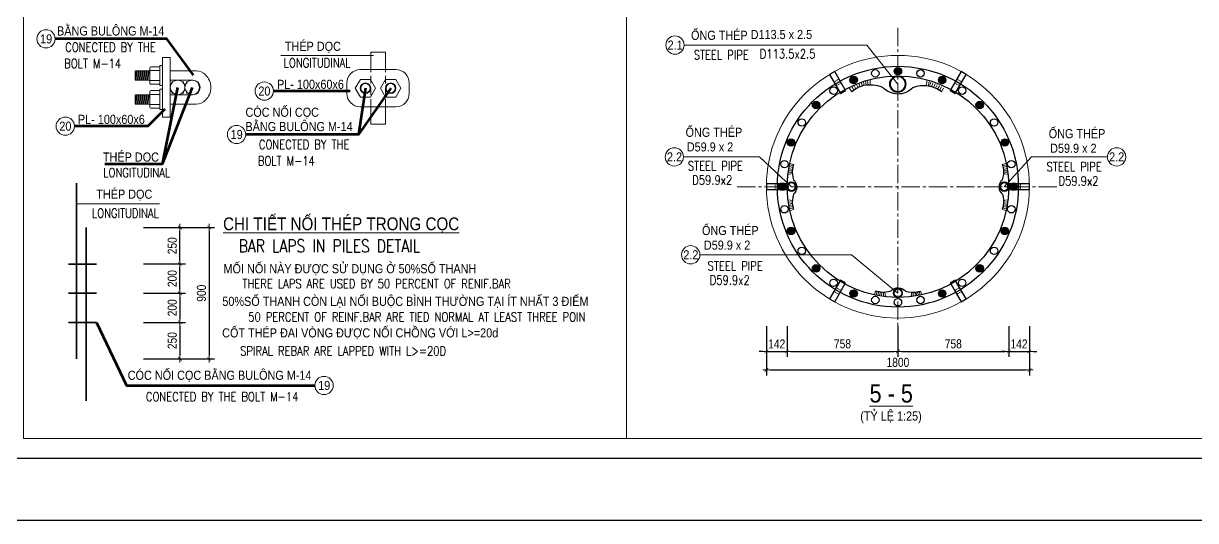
# Model space of a CAD drawing. Header units: millimetres. Extents: x -2123450 to -961021, y -260876 to 649159.
# Drawn here: x -1499524 to -1451394, y 428539 to 448977 of the extents above; entities that cross this region are included whole.
import ezdxf
from ezdxf.enums import TextEntityAlignment as Align

# ---------------------------------------------------------------- set-up
doc = ezdxf.new("R2010")
doc.units = ezdxf.units.MM
doc.header["$LTSCALE"] = 1000
doc.header["$MEASUREMENT"] = 0
doc.header["$PDMODE"] = 66
for name, pattern in [('CENTER2', [1.125, 0.75, -0.125, 0.125, -0.125]), ('HIDDEN', [0.375, 0.25, -0.125]), ('HIDDEN2', [4.7625, 3.175, -1.5875])]:
    doc.linetypes.add(name, pattern=pattern)
doc.layers.get('0').update_dxf_attribs({"linetype": 'CONTINUOUS'})
doc.layers.get('DEFPOINTS').update_dxf_attribs({"linetype": 'CONTINUOUS'})
for name, color, linetype in [('03BORER', 3, 'CONTINUOUS'), ('05STEEL', 4, 'CONTINUOUS'), ('TEXT', 7, 'CONTINUOUS')]:
    doc.layers.add(name, color=color, linetype=linetype)
for name, color, linetype, lineweight in [('NDC_S_AXIS', 5, 'CENTER2', 15), ('NDC_S_CONTINUOUS', 3, 'CONTINUOUS', 20), ('NDC_S_DIM', 1, 'CONTINUOUS', 9), ('NDC_S_FOUNDATION NAME', 7, 'CONTINUOUS', 20), ('NDC_S_HATCH MATERIAL', 8, 'CONTINUOUS', 13), ('NDC_S_HIDDEN', 9, 'HIDDEN2', 20), ('NDC_S_LEADER', 1, 'CONTINUOUS', 9), ('NDC_S_REBAR', 4, 'CONTINUOUS', 35), ('NDC_S_REBAR NO.', 7, 'CONTINUOUS', 20), ('NDC_S_REBAR NO. BOX', 1, 'CONTINUOUS', 9), ('NDC_S_REBAR SECTION', 6, 'CONTINUOUS', 25), ('NDC_S_STIRRUP', 2, 'CONTINUOUS', 25), ('NDC_S_VN TITLE', 6, 'CONTINUOUS', 9)]:
    doc.layers.add(name, color=color, linetype=linetype, lineweight=lineweight)
doc.styles.add('NDC_ARIAL', font='arial.ttf', dxfattribs={"width": 0.8})
doc.styles.get("Standard").update_dxf_attribs({"font": 'romans.shx', "bigfont": 'vns.shx'})
doc.dimstyles.new('NDC_1-150(25)', dxfattribs={"dimscale": 150, "dimtxt": 2.5, "dimasz": 1, "dimexe": 1.5, "dimexo": 0, "dimgap": 0.8, "dimtad": 1, "dimdec": 0, "dimlfac": 0.166667, "dimdsep": 46, "dimtxsty": 'NDC_ARIAL', "dimblk": 'DIMMARK', "dimcen": 49999.938995, "dimdle": 1.5, "dimclrd": 1, "dimclre": 1, "dimclrt": 3, "dimadec": 0, "dimazin": 0, "dimtfac": 1, "dimtdec": 0, "dimtix": 1, "dimtmove": 2, "dimatfit": 3, "dimfxl": 1, "dimarcsym": 0})

# ---------------------------------------------------------------- blocks, each defined once
blk = doc.blocks.new('*U156')
at = {"layer": 'NDC_S_CONTINUOUS'}
blk.add_circle((0, 0), 5400, dxfattribs=at)
at = {"layer": 'NDC_S_STIRRUP'}
blk.add_circle((0, 0), 4950, dxfattribs=at)
blk.add_circle((0, 0), 4950, dxfattribs=at)
blk = doc.blocks.new('DIMMARK')
at = {"layer": 'NDC_S_DIM', "color": 1}
blk.add_line((-1.5, 0), (1, 0), dxfattribs=at)
at = {"layer": 'NDC_S_DIM', "color": 2, "const_width": 0.15}
blk.add_lwpolyline([(-0.5, -0.5), (0.5, 0.5)], dxfattribs=at)
blk = doc.blocks.new('*D1708')
at = {"layer": 'DEFPOINTS', "color": 0, "transparency": 16777216}
for p in [(-1469017, 436534), (-1468167, 436534), (-1468167, 435492)]:
    blk.add_point(p, dxfattribs=at)
at = {"layer": 'NDC_S_DIM', "color": 1, "lineweight": -2, "transparency": 16777216}
for p, q in [((-1469017, 436534), (-1469017, 435267)), ((-1468167, 436534), (-1468167, 435267)), ((-1469167, 435492), (-1469317, 435492)), ((-1469017, 435492), (-1468167, 435492)), ((-1468017, 435492), (-1467867, 435492))]:
    blk.add_line(p, q, dxfattribs=at)
at = {"layer": 'NDC_S_DIM', "color": 1, "lineweight": -2, "transparency": 16777216, "xscale": 150, "yscale": 150, "zscale": 150}
blk.add_blockref('DIMMARK', (-1469017, 435492), dxfattribs=at)
at = {"layer": 'NDC_S_DIM', "color": 1, "lineweight": -2, "transparency": 16777216, "xscale": 150, "yscale": 150, "zscale": 150, "rotation": 180}
blk.add_blockref('DIMMARK', (-1468167, 435492), dxfattribs=at)
at = {"layer": 'NDC_S_DIM', "color": 3, "transparency": 16777216, "insert": (-1468592, 435801), "char_height": 375, "attachment_point": 5, "style": 'NDC_ARIAL'}
blk.add_mtext('142', dxfattribs=at)
blk = doc.blocks.new('*D1709')
at = {"layer": 'DEFPOINTS', "color": 0, "transparency": 16777216}
for p in [(-1468167, 436534), (-1463617, 436534), (-1463617, 435492)]:
    blk.add_point(p, dxfattribs=at)
at = {"layer": 'NDC_S_DIM', "color": 1, "lineweight": -2, "transparency": 16777216}
for p, q in [((-1468167, 436534), (-1468167, 435267)), ((-1463617, 436534), (-1463617, 435267)), ((-1468017, 435492), (-1463767, 435492))]:
    blk.add_line(p, q, dxfattribs=at)
at = {"layer": 'NDC_S_DIM', "color": 1, "lineweight": -2, "transparency": 16777216, "xscale": 150, "yscale": 150, "zscale": 150, "rotation": 180}
blk.add_blockref('DIMMARK', (-1468167, 435492), dxfattribs=at)
at = {"layer": 'NDC_S_DIM', "color": 1, "lineweight": -2, "transparency": 16777216, "xscale": 150, "yscale": 150, "zscale": 150}
blk.add_blockref('DIMMARK', (-1463617, 435492), dxfattribs=at)
at = {"layer": 'NDC_S_DIM', "color": 3, "transparency": 16777216, "insert": (-1465892, 435804), "char_height": 375, "attachment_point": 5, "style": 'NDC_ARIAL'}
blk.add_mtext('758', dxfattribs=at)
blk = doc.blocks.new('*D1710')
at = {"layer": 'DEFPOINTS', "color": 0, "transparency": 16777216}
for p in [(-1463617, 436534), (-1459067, 436534), (-1459067, 435492)]:
    blk.add_point(p, dxfattribs=at)
at = {"layer": 'NDC_S_DIM', "color": 1, "lineweight": -2, "transparency": 16777216}
for p, q in [((-1463617, 436534), (-1463617, 435267)), ((-1459067, 436534), (-1459067, 435267)), ((-1463467, 435492), (-1459217, 435492))]:
    blk.add_line(p, q, dxfattribs=at)
at = {"layer": 'NDC_S_DIM', "color": 1, "lineweight": -2, "transparency": 16777216, "xscale": 150, "yscale": 150, "zscale": 150, "rotation": 180}
blk.add_blockref('DIMMARK', (-1463617, 435492), dxfattribs=at)
at = {"layer": 'NDC_S_DIM', "color": 1, "lineweight": -2, "transparency": 16777216, "xscale": 150, "yscale": 150, "zscale": 150}
blk.add_blockref('DIMMARK', (-1459067, 435492), dxfattribs=at)
at = {"layer": 'NDC_S_DIM', "color": 3, "transparency": 16777216, "insert": (-1461342, 435804), "char_height": 375, "attachment_point": 5, "style": 'NDC_ARIAL'}
blk.add_mtext('758', dxfattribs=at)
blk = doc.blocks.new('*D1711')
at = {"layer": 'DEFPOINTS', "color": 0, "transparency": 16777216}
for p in [(-1459067, 436534), (-1458217, 436534), (-1458217, 435492)]:
    blk.add_point(p, dxfattribs=at)
at = {"layer": 'NDC_S_DIM', "color": 1, "lineweight": -2, "transparency": 16777216}
for p, q in [((-1459067, 436534), (-1459067, 435267)), ((-1458217, 436534), (-1458217, 435267)), ((-1459217, 435492), (-1459367, 435492)), ((-1459067, 435492), (-1458217, 435492)), ((-1458067, 435492), (-1457917, 435492))]:
    blk.add_line(p, q, dxfattribs=at)
at = {"layer": 'NDC_S_DIM', "color": 1, "lineweight": -2, "transparency": 16777216, "xscale": 150, "yscale": 150, "zscale": 150}
blk.add_blockref('DIMMARK', (-1459067, 435492), dxfattribs=at)
at = {"layer": 'NDC_S_DIM', "color": 1, "lineweight": -2, "transparency": 16777216, "xscale": 150, "yscale": 150, "zscale": 150, "rotation": 180}
blk.add_blockref('DIMMARK', (-1458217, 435492), dxfattribs=at)
at = {"layer": 'NDC_S_DIM', "color": 3, "transparency": 16777216, "insert": (-1458642, 435801), "char_height": 375, "attachment_point": 5, "style": 'NDC_ARIAL'}
blk.add_mtext('142', dxfattribs=at)
blk = doc.blocks.new('*D1712')
at = {"layer": 'DEFPOINTS', "color": 0, "transparency": 16777216}
for p in [(-1469017, 436534), (-1458217, 436534), (-1458217, 434730)]:
    blk.add_point(p, dxfattribs=at)
at = {"layer": 'NDC_S_DIM', "color": 1, "lineweight": -2, "transparency": 16777216}
for p, q in [((-1469017, 436534), (-1469017, 434505)), ((-1458217, 436534), (-1458217, 434505)), ((-1468867, 434730), (-1458367, 434730))]:
    blk.add_line(p, q, dxfattribs=at)
at = {"layer": 'NDC_S_DIM', "color": 1, "lineweight": -2, "transparency": 16777216, "xscale": 150, "yscale": 150, "zscale": 150, "rotation": 180}
blk.add_blockref('DIMMARK', (-1469017, 434730), dxfattribs=at)
at = {"layer": 'NDC_S_DIM', "color": 1, "lineweight": -2, "transparency": 16777216, "xscale": 150, "yscale": 150, "zscale": 150}
blk.add_blockref('DIMMARK', (-1458217, 434730), dxfattribs=at)
at = {"layer": 'NDC_S_DIM', "color": 3, "transparency": 16777216, "insert": (-1463617, 435042), "char_height": 375, "attachment_point": 5, "style": 'NDC_ARIAL'}
blk.add_mtext('1800', dxfattribs=at)
blk = doc.blocks.new('ưeqwewe')
at = {"layer": '05STEEL', "color": 4}
blk.add_lwpolyline([(-1487886, 328815, 0.123663), (-1487656, 329371, 0.128024), (-1487741, 330000, -0.427682), (-1487741, 331236, 0.132008), (-1487681, 332031, 0.107548), (-1487939, 332493, 0.020618)], format="xyb", dxfattribs=at)
at = {"layer": 'NDC_S_HATCH MATERIAL'}
for p, q in [((-1487939, 332493), (-1487786, 332607)), ((-1487876, 332415), (-1487730, 332504)), ((-1487819, 332333), (-1487678, 332403)), ((-1487769, 332246), (-1487633, 332308)), ((-1487726, 332154), (-1487593, 332217)), ((-1487693, 332068), (-1487554, 332124)), ((-1487674, 331991), (-1487518, 332029)), ((-1487664, 331916), (-1487489, 331949)), ((-1487657, 331833), (-1487462, 331869)), ((-1487654, 331745), (-1487426, 331751)), ((-1487685, 329232), (-1487531, 329173)), ((-1487665, 329316), (-1487499, 329257)), ((-1487656, 329371), (-1487472, 329337)), ((-1487650, 329436), (-1487444, 329424)), ((-1487886, 328815), (-1487729, 328733)), ((-1487831, 328896), (-1487683, 328823)), ((-1487784, 328977), (-1487641, 328910)), ((-1487741, 329068), (-1487599, 329006)), ((-1487710, 329148), (-1487564, 329088))]:
    blk.add_line(p, q, dxfattribs=at)
at = {"layer": 'NDC_S_REBAR'}
for radius in [330, 315]:
    blk.add_circle((-1487594, 330618), radius, dxfattribs=at)
blk = doc.blocks.new('HAN DAI')
at = {"layer": '05STEEL', "color": 4}
blk.add_lwpolyline([(-307567, 288279, 0.02201), (-307612, 288076, 0.102878), (-307569, 287644, -0.455013), (-307575, 287047, 0.096416), (-307610, 286589, -0.01258), (-307567, 286440, 0.020618)], format="xyb", dxfattribs=at)
at = {"layer": 'NDC_S_HATCH MATERIAL'}
for p, q in [((-307567, 288279), (-307718, 288316)), ((-307616, 287903), (-307800, 287868)), ((-307618, 287953), (-307788, 287955)), ((-307617, 288015), (-307775, 288042)), ((-307612, 288073), (-307762, 288110)), ((-307597, 288152), (-307747, 288189)), ((-307583, 288217), (-307732, 288254)), ((-307616, 286791), (-307797, 286822)), ((-307618, 286730), (-307784, 286735)), ((-307616, 286670), (-307768, 286643)), ((-307612, 286608), (-307759, 286591)), ((-307598, 286552), (-307745, 286521)), ((-307579, 286488), (-307730, 286453)), ((-307567, 286440), (-307710, 286372))]:
    blk.add_line(p, q, dxfattribs=at)
blk = doc.blocks.new('qưeqeqew')
at = {"layer": 'NDC_S_REBAR'}
for radius in [180, 168]:
    blk.add_circle((180, 0), radius, dxfattribs=at)
at = {"layer": 'NDC_S_DIM'}
blk.add_blockref('HAN DAI', (307832, -287360), dxfattribs=at)
blk = doc.blocks.new('*U155')
at = {"layer": 'NDC_S_CONTINUOUS'}
blk.add_circle((0, 0), 5400, dxfattribs=at)
at = {"layer": 'NDC_S_STIRRUP'}
for radius in [4950, 4550]:
    blk.add_circle((0, 0), radius, dxfattribs=at)
blk = doc.blocks.new('MC7')
at = {"layer": '03BORER'}
blk.add_lwpolyline([(-277807, 378710), (-275557, 378710), (-275557, 379310), (-277807, 379310)], close=True, dxfattribs=at)
at = {"layer": 'NDC_S_HATCH MATERIAL', "linetype": 'HIDDEN', "ltscale": 0.5}
for p, q in [((-276907, 378710), (-276907, 379310)), ((-276457, 378710), (-276457, 379310))]:
    blk.add_line(p, q, dxfattribs=at)
blk = doc.blocks.new('*U207')
at = {"layer": 'NDC_S_DIM', "xscale": 0.4, "yscale": 0.4, "zscale": 0.4}
blk.add_blockref('MC7', (110673, -151604), dxfattribs=at)
blk = doc.blocks.new('*U1684')
at = {"color": 0, "linetype": 'ByBlock', "lineweight": -2, "transparency": 16777216}
blk.add_blockref('*U207', (0, 0), dxfattribs=at)
blk = doc.blocks.new('*U1685')
at = {"layer": '03BORER', "color": 0, "linetype": 'ByBlock', "lineweight": -2, "transparency": 16777216}
for p, rotation in [((-1445695, 356744), 299.9999999999999), ((-1440745, 356744), 239.9999999999999), ((-1438270, 352458), 180), ((-1445695, 348171), 59.99999999999999), ((-1440745, 348171), 120)]:
    blk.add_blockref('*U1684', p, dxfattribs=dict(at, rotation=rotation))
blk.add_blockref('*U1684', (-1448170, 352458), dxfattribs=at)
blk = doc.blocks.new('21231')
at = {"layer": 'NDC_S_REBAR SECTION'}
h = blk.add_hatch(color=256, dxfattribs=at)
h.dxf.hatch_style = 1
edge = h.paths.add_edge_path()
edge.add_arc((-522, -406), 153, 0, 360)
blk.add_circle((-522, -406), 153, dxfattribs=at)
blk = doc.blocks.new('*U209')
at = {"color": 1}
blk.add_blockref('21231', (522, 406), dxfattribs=at)
blk = doc.blocks.new('*U1686')
at = {"color": 0, "linetype": 'ByBlock', "lineweight": -2, "transparency": 16777216, "rotation": 180}
blk.add_blockref('*U209', (0, 0), dxfattribs=at)
blk = doc.blocks.new('*U1687')
at = {"layer": '03BORER', "color": 0, "linetype": 'ByBlock', "lineweight": -2, "transparency": 16777216}
blk.add_blockref('*U1686', (-1443220, 376956), dxfattribs=at)
for p, rotation in [((-1445038, 376594), 22.5), ((-1441402, 376594), 337.4999999999999), ((-1446579, 375565), 45.00000000000001), ((-1439861, 375565), 315), ((-1447608, 374024), 67.5), ((-1438831, 374024), 292.4999999999999), ((-1447970, 372206), 90), ((-1438470, 372206), 270), ((-1447608, 370388), 112.5), ((-1438831, 370388), 247.5), ((-1446579, 368847), 135), ((-1439861, 368847), 225), ((-1445038, 367817), 157.5), ((-1441402, 367817), 202.4999999999999), ((-1443220, 367456), 180)]:
    blk.add_blockref('*U1686', p, dxfattribs=dict(at, rotation=rotation))
blk = doc.blocks.new('*U210')
at = {"layer": 'NDC_S_REBAR SECTION'}
blk.add_circle((0, 0), 153, dxfattribs=at)
blk = doc.blocks.new('*U1688')
at = {"color": 0, "linetype": 'ByBlock', "lineweight": -2, "transparency": 16777216, "rotation": 89.9999999999999}
blk.add_blockref('*U210', (0, 0), dxfattribs=at)
blk = doc.blocks.new('*U1689')
at = {"layer": '03BORER', "color": 0, "linetype": 'ByBlock', "lineweight": -2, "transparency": 16777216}
for p, rotation in [((-1444147, 376865), 11.25000000000001), ((-1442293, 376865), 348.75), ((-1445038, 376594), 22.5), ((-1441402, 376594), 337.4999999999999), ((-1445859, 376155), 33.75), ((-1440581, 376155), 326.25), ((-1446579, 375565), 45.00000000000001), ((-1439861, 375565), 315), ((-1447169, 374845), 56.25000000000001), ((-1439270, 374845), 303.75), ((-1447608, 374024), 67.5), ((-1438831, 374024), 292.4999999999999), ((-1447879, 373133), 78.74999999999999), ((-1438561, 373133), 281.25), ((-1447970, 372206), 90), ((-1438470, 372206), 270), ((-1447879, 371279), 101.25), ((-1438561, 371279), 258.75), ((-1447608, 370388), 112.5), ((-1438831, 370388), 247.5), ((-1447169, 369567), 123.75), ((-1439270, 369567), 236.2499999999999), ((-1446579, 368847), 135), ((-1439861, 368847), 225), ((-1445859, 368256), 146.25), ((-1440581, 368256), 213.75), ((-1445038, 367817), 157.5), ((-1444147, 367547), 168.75), ((-1442293, 367547), 191.25), ((-1441402, 367817), 202.4999999999999), ((-1443220, 367456), 180)]:
    blk.add_blockref('*U1688', p, dxfattribs=dict(at, rotation=rotation))
blk.add_blockref('*U1688', (-1443220, 376956), dxfattribs=at)
blk = doc.blocks.new('*D1863')
at = {"layer": 'DEFPOINTS', "color": 0, "linetype": 'ByBlock', "transparency": 16777216}
for p in [(-1494601, 437887), (-1494601, 436687), (-1493101, 436687)]:
    blk.add_point(p, dxfattribs=at)
at = {"layer": 'NDC_S_DIM', "color": 1, "linetype": 'ByBlock', "lineweight": -2, "transparency": 16777216}
for p, q in [((-1494601, 437887), (-1492876, 437887)), ((-1493101, 437737), (-1493101, 436837)), ((-1494601, 436687), (-1492876, 436687))]:
    blk.add_line(p, q, dxfattribs=at)
at = {"layer": 'NDC_S_DIM', "color": 1, "linetype": 'ByBlock', "lineweight": -2, "transparency": 16777216, "xscale": 150, "yscale": 150, "zscale": 150}
for p, rotation in [((-1493101, 437887), 90), ((-1493101, 436687), 270)]:
    blk.add_blockref('DIMMARK', p, dxfattribs=dict(at, rotation=rotation))
at = {"layer": 'NDC_S_DIM', "color": 3, "linetype": 'ByBlock', "transparency": 16777216, "insert": (-1493413, 437287), "char_height": 375, "attachment_point": 5, "rotation": 90, "style": 'NDC_ARIAL'}
blk.add_mtext('200', dxfattribs=at)
blk = doc.blocks.new('*D1864')
at = {"layer": 'DEFPOINTS', "color": 0, "linetype": 'ByBlock', "transparency": 16777216}
for p in [(-1494601, 440587), (-1494601, 435187), (-1491901, 435187)]:
    blk.add_point(p, dxfattribs=at)
at = {"layer": 'NDC_S_DIM', "color": 1, "linetype": 'ByBlock', "lineweight": -2, "transparency": 16777216}
for p, q in [((-1494601, 440587), (-1491676, 440587)), ((-1491901, 440437), (-1491901, 435337)), ((-1494601, 435187), (-1491676, 435187))]:
    blk.add_line(p, q, dxfattribs=at)
at = {"layer": 'NDC_S_DIM', "color": 1, "linetype": 'ByBlock', "lineweight": -2, "transparency": 16777216, "xscale": 150, "yscale": 150, "zscale": 150}
for p, rotation in [((-1491901, 440587), 90), ((-1491901, 435187), 270)]:
    blk.add_blockref('DIMMARK', p, dxfattribs=dict(at, rotation=rotation))
at = {"layer": 'NDC_S_DIM', "color": 3, "linetype": 'ByBlock', "transparency": 16777216, "insert": (-1492213, 437887), "char_height": 375, "attachment_point": 5, "rotation": 90, "style": 'NDC_ARIAL'}
blk.add_mtext('900', dxfattribs=at)
blk = doc.blocks.new('*D1865')
at = {"layer": 'DEFPOINTS', "color": 0, "linetype": 'ByBlock', "transparency": 16777216}
for p in [(-1494601, 439087), (-1493101, 439087), (-1494601, 437887)]:
    blk.add_point(p, dxfattribs=at)
at = {"layer": 'NDC_S_DIM', "color": 1, "linetype": 'ByBlock', "lineweight": -2, "transparency": 16777216}
for p, q in [((-1494601, 439087), (-1492876, 439087)), ((-1493101, 438037), (-1493101, 438937)), ((-1494601, 437887), (-1492876, 437887))]:
    blk.add_line(p, q, dxfattribs=at)
at = {"layer": 'NDC_S_DIM', "color": 1, "linetype": 'ByBlock', "lineweight": -2, "transparency": 16777216, "xscale": 150, "yscale": 150, "zscale": 150}
for p, rotation in [((-1493101, 439087), 90), ((-1493101, 437887), 270)]:
    blk.add_blockref('DIMMARK', p, dxfattribs=dict(at, rotation=rotation))
at = {"layer": 'NDC_S_DIM', "color": 3, "linetype": 'ByBlock', "transparency": 16777216, "insert": (-1493413, 438487), "char_height": 375, "attachment_point": 5, "rotation": 90, "style": 'NDC_ARIAL'}
blk.add_mtext('200', dxfattribs=at)
blk = doc.blocks.new('*D1866')
at = {"layer": 'DEFPOINTS', "color": 0, "linetype": 'ByBlock', "transparency": 16777216}
for p in [(-1494601, 440587), (-1493101, 440587), (-1494601, 439087)]:
    blk.add_point(p, dxfattribs=at)
at = {"layer": 'NDC_S_DIM', "color": 1, "linetype": 'ByBlock', "lineweight": -2, "transparency": 16777216}
for p, q in [((-1494601, 440587), (-1492876, 440587)), ((-1493101, 439237), (-1493101, 440437)), ((-1494601, 439087), (-1492876, 439087))]:
    blk.add_line(p, q, dxfattribs=at)
at = {"layer": 'NDC_S_DIM', "color": 1, "linetype": 'ByBlock', "lineweight": -2, "transparency": 16777216, "xscale": 150, "yscale": 150, "zscale": 150}
for p, rotation in [((-1493101, 440587), 90), ((-1493101, 439087), 270)]:
    blk.add_blockref('DIMMARK', p, dxfattribs=dict(at, rotation=rotation))
at = {"layer": 'NDC_S_DIM', "color": 3, "linetype": 'ByBlock', "transparency": 16777216, "insert": (-1493413, 439837), "char_height": 375, "attachment_point": 5, "rotation": 90, "style": 'NDC_ARIAL'}
blk.add_mtext('250', dxfattribs=at)
blk = doc.blocks.new('*D1867')
at = {"layer": 'DEFPOINTS', "color": 0, "linetype": 'ByBlock', "transparency": 16777216}
for p in [(-1494601, 436687), (-1494601, 435187), (-1493101, 435187)]:
    blk.add_point(p, dxfattribs=at)
at = {"layer": 'NDC_S_DIM', "color": 1, "linetype": 'ByBlock', "lineweight": -2, "transparency": 16777216}
for p, q in [((-1494601, 436687), (-1492876, 436687)), ((-1493101, 436537), (-1493101, 435337)), ((-1494601, 435187), (-1492876, 435187))]:
    blk.add_line(p, q, dxfattribs=at)
at = {"layer": 'NDC_S_DIM', "color": 1, "linetype": 'ByBlock', "lineweight": -2, "transparency": 16777216, "xscale": 150, "yscale": 150, "zscale": 150}
for p, rotation in [((-1493101, 436687), 90), ((-1493101, 435187), 270)]:
    blk.add_blockref('DIMMARK', p, dxfattribs=dict(at, rotation=rotation))
at = {"layer": 'NDC_S_DIM', "color": 3, "linetype": 'ByBlock', "transparency": 16777216, "insert": (-1493413, 435937), "char_height": 375, "attachment_point": 5, "rotation": 90, "style": 'NDC_ARIAL'}
blk.add_mtext('250', dxfattribs=at)

msp = doc.modelspace()

# ---------------------------------------------------------------- linework, layer by layer
at = {"layer": 'DEFPOINTS'}
for points in [[(-1528126.18, 517639.38), (-1401976.18, 517639.38), (-1401976.18, 428539.38), (-1528126.18, 428539.38)], [(-1414576.18, 431089.38), (-1522159.64, 431089.38), (-1522159.64, 515089.38), (-1414576.18, 515089.38)]]:
    msp.add_lwpolyline(points, close=True, dxfattribs=at)
at = {"layer": 'NDC_S_AXIS'}
for p, q in [((-1463616.55, 435664.64), (-1463616.55, 448864.64)), ((-1470216.55, 442264.64), (-1457016.55, 442264.64))]:
    msp.add_line(p, q, dxfattribs=at)
at = {"layer": 'NDC_S_CONTINUOUS'}
for p, q in [((-1485262.96, 447801.4), (-1485262.96, 447075.67)), ((-1485262.96, 447801.4), (-1484662.96, 447801.4)), ((-1484662.96, 447801.4), (-1484662.96, 447075.67)), ((-1494338.7, 446513.72), (-1494338.7, 447155.08)), ((-1494297.79, 447195.99), (-1493970.52, 447195.99)), ((-1493929.61, 446418.26), (-1493929.61, 447250.53)), ((-1493820.52, 447250.53), (-1493929.61, 447250.53)), ((-1493820.52, 445116.22), (-1493820.52, 447570.76)), ((-1493820.52, 447570.76), (-1493493.25, 447570.76)), ((-1493493.25, 445116.22), (-1493493.25, 447570.76)), ((-1494338.7, 447025.31), (-1494934.93, 447025.31)), ((-1494934.93, 446643.49), (-1494934.93, 447025.31)), ((-1492432.37, 447025.31), (-1493493.25, 447025.31)), ((-1485699.32, 447075.67), (-1484226.59, 447075.67)), ((-1494338.7, 446643.49), (-1494934.93, 446643.49)), ((-1494338.7, 446173.26), (-1494338.7, 445531.9)), ((-1494297.79, 446472.81), (-1493970.52, 446472.81)), ((-1494297.79, 446214.17), (-1493970.52, 446214.17)), ((-1493820.52, 446418.26), (-1493929.61, 446418.26)), ((-1493929.61, 446268.71), (-1493929.61, 445436.44)), ((-1493820.52, 446268.71), (-1493929.61, 446268.71)), ((-1492565.98, 446643.49), (-1493493.25, 446643.49)), ((-1493420.81, 446578.76), (-1493428.52, 446571.05)), ((-1493414.8, 446545.76), (-1493428.52, 446559.48)), ((-1493395.52, 446565.04), (-1493409.24, 446578.76)), ((-1492990.98, 446565.04), (-1492977.26, 446578.76)), ((-1492971.69, 446545.76), (-1492957.98, 446559.48)), ((-1492957.98, 446571.05), (-1492965.69, 446578.76)), ((-1492820.81, 446578.76), (-1492828.52, 446571.05)), ((-1492814.8, 446545.76), (-1492828.52, 446559.48)), ((-1492795.52, 446565.04), (-1492809.24, 446578.76)), ((-1492390.98, 446565.04), (-1492377.26, 446578.76)), ((-1492371.69, 446545.76), (-1492357.98, 446559.48)), ((-1492357.98, 446571.05), (-1492365.69, 446578.76)), ((-1486244.78, 446530.22), (-1486244.78, 446093.86)), ((-1483681.14, 446530.22), (-1483681.14, 446093.86)), ((-1494934.93, 445661.67), (-1494934.93, 446043.49)), ((-1494338.7, 446043.49), (-1494934.93, 446043.49)), ((-1492565.98, 446043.49), (-1493493.25, 446043.49)), ((-1493414.8, 446141.22), (-1493428.52, 446127.5)), ((-1493428.52, 446115.93), (-1493420.81, 446108.21)), ((-1493395.52, 446121.93), (-1493409.24, 446108.21)), ((-1492990.98, 446121.93), (-1492977.26, 446108.21)), ((-1492971.69, 446141.22), (-1492957.98, 446127.5)), ((-1492965.69, 446108.21), (-1492957.98, 446115.93)), ((-1492814.8, 446141.22), (-1492828.52, 446127.5)), ((-1492828.52, 446115.93), (-1492820.81, 446108.21)), ((-1492795.52, 446121.93), (-1492809.24, 446108.21)), ((-1492390.98, 446121.93), (-1492377.26, 446108.21)), ((-1492371.69, 446141.22), (-1492357.98, 446127.5)), ((-1492365.69, 446108.21), (-1492357.98, 446115.93)), ((-1494338.7, 445661.67), (-1494934.93, 445661.67)), ((-1494297.79, 445490.99), (-1493970.52, 445490.99)), ((-1493820.52, 445436.44), (-1493929.61, 445436.44)), ((-1492432.37, 445661.67), (-1493493.25, 445661.67)), ((-1485699.32, 445548.4), (-1484226.59, 445548.4)), ((-1485262.96, 445548.4), (-1485262.96, 444841.1)), ((-1484662.96, 445548.4), (-1484662.96, 444841.1)), ((-1493493.25, 445116.22), (-1493820.52, 445116.22)), ((-1485262.96, 444841.1), (-1484662.96, 444841.1)), ((-1475179.39, 431911.17), (-1415628.96, 431911.17))]:
    msp.add_line(p, q, dxfattribs=at)
msp.add_lwpolyline([(-1499524.06, 450274.58), (-1474766.29, 450274.58), (-1474766.29, 431911.17), (-1499524.06, 431911.17)], close=True, dxfattribs=at)
at = {"layer": 'NDC_S_CONTINUOUS', "elevation": 0}
for points in [[(-1485689.9, 446673.63), (-1485272.38, 446673.63), (-1485063.61, 446312.04), (-1485272.38, 445950.45), (-1485689.9, 445950.45), (-1485898.67, 446312.04)], [(-1484236.01, 446673.63), (-1484653.54, 446673.63), (-1484862.31, 446312.04), (-1484653.54, 445950.45), (-1484236.01, 445950.45), (-1484027.25, 446312.04)]]:
    msp.add_lwpolyline(points, close=True, dxfattribs=at)
at = {"layer": 'NDC_S_CONTINUOUS'}
for centre, radius in [((-1493193.25, 446343.49), 300), ((-1492593.25, 446343.49), 300), ((-1485481.14, 446312.04), 218.18), ((-1485481.14, 446312.04), 190.91), ((-1484444.78, 446312.04), 218.18), ((-1484444.78, 446312.04), 190.91)]:
    msp.add_circle(centre, radius, dxfattribs=at)
for centre, radius, start, end in [((-1494297.79, 447155.08), 40.91, 90, 180), ((-1493970.52, 447155.08), 40.91, 0, 90), ((-1492432.37, 446479.85), 545.45, 45.584691, 90), ((-1492565.98, 446343.49), 736.36, 314.415309, 45.584691), ((-1485699.32, 446530.22), 545.45, 90, 180), ((-1484226.59, 446530.22), 545.45, 0, 90), ((-1494297.79, 446513.72), 40.91, 180, 270), ((-1494297.79, 446173.26), 40.91, 90, 180), ((-1493970.52, 446513.72), 40.91, 270, 0), ((-1493970.52, 446173.26), 40.91, 0, 90), ((-1493422.74, 446565.26), 8.18, 135, 225), ((-1493415.02, 446572.98), 8.18, 45, 135), ((-1492971.47, 446572.98), 8.18, 45, 135), ((-1492963.76, 446565.26), 8.18, 315, 45), ((-1492822.74, 446565.26), 8.18, 135, 225), ((-1492815.02, 446572.98), 8.18, 45, 135), ((-1492565.98, 446343.49), 300, 270, 90), ((-1492371.47, 446572.98), 8.18, 45, 135), ((-1492363.76, 446565.26), 8.18, 315, 45), ((-1493422.74, 446121.71), 8.18, 135, 225), ((-1493415.02, 446114), 8.18, 225, 315), ((-1492971.47, 446114), 8.18, 225, 315), ((-1492963.76, 446121.71), 8.18, 315, 45), ((-1492822.74, 446121.71), 8.18, 135, 225), ((-1492815.02, 446114), 8.18, 225, 315), ((-1492432.37, 446207.12), 545.45, 270, 314.415309), ((-1492371.47, 446114), 8.18, 225, 315), ((-1492363.76, 446121.71), 8.18, 315, 45), ((-1485699.32, 446093.86), 545.45, 180, 270), ((-1484226.59, 446093.86), 545.45, 270, 0), ((-1494297.79, 445531.9), 40.91, 180, 270), ((-1493970.52, 445531.9), 40.91, 270, 0)]:
    msp.add_arc(centre, radius, start, end, dxfattribs=at)
at = {"layer": 'NDC_S_HATCH MATERIAL'}
for p, q in [((-1494934.93, 446643.49), (-1494880.38, 447025.31)), ((-1494907.66, 446643.49), (-1494853.11, 447025.31)), ((-1494853.11, 446643.49), (-1494798.57, 447025.31)), ((-1494825.84, 446643.49), (-1494771.29, 447025.31)), ((-1494771.29, 446643.49), (-1494716.75, 447025.31)), ((-1494744.02, 446643.49), (-1494689.47, 447025.31)), ((-1494689.47, 446643.49), (-1494634.93, 447025.31)), ((-1494662.2, 446643.49), (-1494607.66, 447025.31)), ((-1494607.66, 446643.49), (-1494553.11, 447025.31)), ((-1494580.38, 446643.49), (-1494525.84, 447025.31)), ((-1494525.84, 446643.49), (-1494471.29, 447025.31)), ((-1494498.57, 446643.49), (-1494444.02, 447025.31)), ((-1494444.02, 446643.49), (-1494389.47, 447025.31)), ((-1494416.75, 446643.49), (-1494362.2, 447025.31)), ((-1494297.79, 447043.16), (-1493970.52, 447043.16)), ((-1494297.79, 446625.63), (-1493970.52, 446625.63)), ((-1494934.93, 445661.67), (-1494880.38, 446043.49)), ((-1494907.66, 445661.67), (-1494853.11, 446043.49)), ((-1494853.11, 445661.67), (-1494798.57, 446043.49)), ((-1494825.84, 445661.67), (-1494771.29, 446043.49)), ((-1494771.29, 445661.67), (-1494716.75, 446043.49)), ((-1494744.02, 445661.67), (-1494689.47, 446043.49)), ((-1494689.47, 445661.67), (-1494634.93, 446043.49)), ((-1494662.2, 445661.67), (-1494607.66, 446043.49)), ((-1494607.66, 445661.67), (-1494553.11, 446043.49)), ((-1494580.38, 445661.67), (-1494525.84, 446043.49)), ((-1494525.84, 445661.67), (-1494471.29, 446043.49)), ((-1494498.57, 445661.67), (-1494444.02, 446043.49)), ((-1494444.02, 445661.67), (-1494389.47, 446043.49)), ((-1494416.75, 445661.67), (-1494362.2, 446043.49)), ((-1494297.79, 446061.34), (-1493970.52, 446061.34)), ((-1494297.79, 445643.81), (-1493970.52, 445643.81))]:
    msp.add_line(p, q, dxfattribs=at)
for centre, start, end in [((-1494297.79, 447084.07), 180, 270), ((-1494297.79, 447002.25), 90, 180), ((-1494297.79, 446666.54), 180, 270), ((-1493970.52, 447084.07), 270, 0), ((-1493970.52, 447002.25), 0, 90), ((-1493970.52, 446666.54), 270, 0), ((-1494297.79, 446584.72), 90, 180), ((-1493970.52, 446584.72), 0, 90), ((-1494297.79, 446102.25), 180, 270), ((-1494297.79, 446020.43), 90, 180), ((-1494297.79, 445684.72), 180, 270), ((-1493970.52, 446102.25), 270, 0), ((-1493970.52, 446020.43), 0, 90), ((-1493970.52, 445684.72), 270, 0), ((-1494297.79, 445602.9), 90, 180), ((-1493970.52, 445602.9), 0, 90)]:
    msp.add_arc(centre, 40.91, start, end, dxfattribs=at)
at = {"layer": 'NDC_S_HIDDEN', "ltscale": 0.1}
for p, q in [((-1485262.96, 445548.4), (-1485262.96, 447075.67)), ((-1484662.96, 445548.4), (-1484662.96, 447075.67))]:
    msp.add_line(p, q, dxfattribs=at)
at = {"layer": 'NDC_S_LEADER'}
for p, q in [((-1485148.99, 447662.64), (-1488950.13, 447662.64)), ((-1497339.67, 441555.33), (-1493933.57, 441555.33))]:
    msp.add_line(p, q, dxfattribs=at)
at = {"layer": 'NDC_S_LEADER', "lineweight": 100}
msp.add_line((-1486109.73, 446194.5), (-1489260.73, 446194.5), dxfattribs=at)
at = {"layer": 'NDC_S_LEADER', "lineweight": 100, "elevation": 0}
for points in [[(-1492541.53, 446851.64), (-1493639.1, 448341.28), (-1498222.48, 448341.28)], [(-1492593.25, 446343.49), (-1493831.67, 443193.25), (-1496184.42, 443193.25)], [(-1493193.25, 446343.49), (-1493831.67, 443193.25), (-1496184.42, 443193.25)], [(-1485481.14, 446312.04), (-1485769.88, 444410.94), (-1490398.21, 444410.94)], [(-1484444.78, 446312.04), (-1485769.88, 444410.94)], [(-1493711.53, 445451.64), (-1494410.52, 444753.13), (-1497432.13, 444753.13)], [(-1496519.71, 436686.96), (-1495286.6, 434093.97), (-1487554.59, 434093.97)]]:
    msp.add_lwpolyline(points, dxfattribs=at)
at = {"layer": 'NDC_S_LEADER'}
for points in [[(-1463621.73, 446484.68), (-1464893.94, 448086.69), (-1472395.04, 448086.69)], [(-1467986.55, 442264.64), (-1469304.71, 443490.25), (-1472421.44, 443490.25)], [(-1459246.55, 442264.64), (-1458128.39, 443490.25), (-1455011.66, 443490.25)], [(-1463614.91, 437894.63), (-1465516.55, 439465.76), (-1471748.33, 439465.76)]]:
    msp.add_lwpolyline(points, dxfattribs=at)
at = {"layer": 'NDC_S_REBAR'}
for p, q in [((-1497339.67, 442415.81), (-1497339.67, 435186.96)), ((-1496951.28, 440586.96), (-1496951.28, 433468)), ((-1497678.23, 439086.96), (-1496519.71, 439086.96)), ((-1497678.23, 437886.96), (-1496519.71, 437886.96)), ((-1497678.23, 436686.96), (-1496519.71, 436686.96))]:
    msp.add_line(p, q, dxfattribs=at)
at = {"layer": 'NDC_S_REBAR NO. BOX'}
for centre in [(-1498597.48, 448341.28), (-1472770.04, 448086.69), (-1489635.73, 446194.5), (-1497807.13, 444753.13), (-1490773.21, 444410.94), (-1472796.44, 443490.25), (-1454636.66, 443490.25), (-1472123.33, 439465.76), (-1487179.59, 434093.97)]:
    msp.add_circle(centre, 375, dxfattribs=at)

# ---------------------------------------------------------------- block references
at = {"color": 1}
for name, p in [('*U156', (-1463616.55, 442264.64)), ('*U155', (-1463616.55, 442264.64)), ('qưeqeqew', (-1468166.55, 442264.64))]:
    msp.add_blockref(name, p, dxfattribs=at)
for name, p, rotation in [('ưeqwewe', (-1109699.15, 1928706.89), 89.10079871385915), ('qưeqeqew', (-1463616.55, 437714.64), 89.48022287332812)]:
    msp.add_blockref(name, p, dxfattribs=dict(at, rotation=rotation))
at = {"color": 1, "xscale": -1}
msp.add_blockref('qưeqeqew', (-1459066.55, 442264.64), dxfattribs=at)
at = {"layer": '03BORER'}
for name, p in [('*U1687', (-20396.66, 70058.77)), ('*U1689', (-20396.66, 70058.77)), ('*U1685', (-20396.66, 89807.03))]:
    msp.add_blockref(name, p, dxfattribs=at)

# ---------------------------------------------------------------- texts
at = {"layer": 'NDC_S_FOUNDATION NAME', "style": 'NDC_ARIAL', "width": 0.85}
for s, height, p in [('BẰNG BULÔNG M-14', 375, (-1495942.08, 448721.19)), ('ỐNG THÉP', 375, (-1470948.17, 448542.14)), ('D113.5 x 2.5', 375, (-1468399.94, 448521.45)), ('THÉP DỌC', 375, (-1487638.1, 448042.55)), ('PL- 100x60x6', 375, (-1487738.31, 446474.42)), ('PL- 100x60x6', 375, (-1495912.97, 445033.04)), ('CÓC NỐI CỌC', 375, (-1488897.81, 445340.86)), ('BẰNG BULÔNG M-14', 375, (-1488207.81, 444790.86)), ('ỐNG THÉP', 375, (-1471172.03, 444556.02)), ('ỐNG THÉP', 375, (-1456261.06, 444500.24)), ('THÉP DỌC', 375, (-1495109.43, 443490.62)), ('D59.9 x 2', 375, (-1471331.82, 443900.72)), ('D59.9 x 2', 375, (-1456412.57, 443844.94)), ('THÉP DỌC', 375, (-1495382.41, 441964.65)), ('%%uCHI TIẾT NỐI THÉP TRONG CỌC', 525, (-1486478.31, 440760)), ('ỐNG THÉP', 375, (-1470498.93, 440517.99)), ('D59.9 x 2', 375, (-1470630.73, 439862.69)), ('MỐI NỐI NÀY ĐƯỢC SỬ DỤNG Ở 50%SỐ THANH', 375, (-1486118.26, 438908.73)), ('50%SỐ THANH CÒN LẠI NỐI BUỘC BÌNH THƯỜNG TẠI ÍT NHẤT 3 ĐIỂM', 375, (-1483838.19, 437566.48)), ('CỐT THÉP ĐAI VÒNG ĐƯỢC NỐI CHỒNG VỚI L>=20d', 375, (-1485696.11, 436271.36)), ('CÓC NỐI CỌC BẰNG BULÔNG M-14', 375, (-1491469.05, 434528.3))]:
    msp.add_text(s, height=height, dxfattribs=at).set_placement(p, align=Align.MIDDLE)
at = {"layer": 'NDC_S_REBAR NO.', "style": 'NDC_ARIAL', "width": 0.85}
for s, p in [('19', (-1498592.26, 448341.28)), ('2.1', (-1472764.82, 448086.69)), ('20', (-1489630.51, 446194.5)), ('20', (-1497801.91, 444753.13)), ('19', (-1490767.99, 444410.94)), ('2.2', (-1472791.22, 443490.25)), ('2.2', (-1454631.44, 443490.25)), ('2.2', (-1472118.11, 439465.76)), ('19', (-1487174.37, 434093.97))]:
    msp.add_text(s, height=375, dxfattribs=at).set_placement(p, align=Align.MIDDLE_CENTER)
at = {"layer": 'NDC_S_VN TITLE', "style": 'NDC_ARIAL', "width": 0.85}
for s, height, p in [('%%U5 - 5', 750, (-1463890.44, 433760.37)), ('(TỶ LỆ 1:25)', 375, (-1463900.15, 432837.88))]:
    msp.add_text(s, height=height, dxfattribs=at).set_placement(p, align=Align.MIDDLE)
at = {"layer": 'TEXT', "color": 3, "linetype": 'Continuous', "ltscale": 0.8, "width": 0.8}
for s, height, p in [('CONECTED BY THE', 375, (-1495950.24, 447999.88)), ('STEEL PIPE', 375, (-1470866.94, 447685.82)), ('D113.5x2.5', 375, (-1468146.05, 447724.86)), ('BOLT M-14', 375, (-1496680.87, 447328.51)), ('LONGITUDINAL', 375, (-1487465.28, 447358.07)), ('CONECTED BY THE', 375, (-1487998.48, 443997.65)), ('BOLT M-14', 375, (-1488729.11, 443326.27)), ('STEEL PIPE', 375, (-1471111.45, 443120.48)), ('LONGITUDINAL', 375, (-1494871.2, 442845.49)), ('STEEL PIPE', 375, (-1456378.74, 443087.86)), ('D59.9x2', 375, (-1471240.76, 442535.77)), ('D59.9x2', 375, (-1456200.07, 442503.16)), ('LONGITUDINAL', 375, (-1495337.87, 441177.43)), ('BAR LAPS IN PILES DETAIL', 525, (-1486962.29, 439829.5)), ('STEEL PIPE', 375, (-1470298.24, 439009.01)), ('THERE LAPS ARE USED BY 50 PERCENT OF RENIF.BAR', 375, (-1485022.21, 438277.29)), ('D59.9x2', 375, (-1470520.59, 438424.31)), ('50 PERCENT OF REINF.BAR ARE TIED NORMAL AT LEAST THREE POIN', 375, (-1483370.38, 436911.48)), ('SPIRAL REBAR ARE LAPPED WITH L>=20D', 375, (-1486396.51, 435513.85)), ('CONECTED BY THE BOLT M-14', 375, (-1491365.23, 433635.1))]:
    msp.add_text(s, height=height, dxfattribs=at).set_placement(p, align=Align.MIDDLE_CENTER)

# ---------------------------------------------------------------- dimensions: what is measured, and where the dimension line sits
at = {"layer": 'NDC_S_DIM', "linetype": 'ByBlock'}
for base, p1, p2, angle, picture, middle in [((-1491901.13, 435186.96), (-1494601.13, 440586.96), (-1494601.13, 435186.96), 90, '*D1864', (-1492212.59, 437886.96)), ((-1493101.13, 440586.96), (-1494601.13, 439086.96), (-1494601.13, 440586.96), 90, '*D1866', (-1493412.59, 439836.96)), ((-1493101.13, 439086.96), (-1494601.13, 437886.96), (-1494601.13, 439086.96), 270, '*D1865', (-1493412.59, 438486.96)), ((-1493101.13, 436686.96), (-1494601.13, 437886.96), (-1494601.13, 436686.96), 90, '*D1863', (-1493412.59, 437286.96)), ((-1493101.13, 435186.96), (-1494601.13, 436686.96), (-1494601.13, 435186.96), 90, '*D1867', (-1493412.59, 435936.96))]:
    dim = msp.add_linear_dim(base=base, p1=p1, p2=p2, angle=angle, dimstyle='NDC_1-150(25)', dxfattribs=at)
    dim.commit()
    dim.dimension.update_dxf_attribs({"geometry": picture, "text_midpoint": middle})
at = {"layer": 'NDC_S_DIM'}
for base, p1, p2, picture, middle in [((-1468166.55, 435492.48), (-1469016.55, 436534.45), (-1468166.55, 436534.45), '*D1708', (-1468591.55, 435800.75)), ((-1458216.55, 434730.14), (-1469016.55, 436534.45), (-1458216.55, 436534.45), '*D1712', (-1463616.55, 435041.61)), ((-1463616.55, 435492.48), (-1468166.55, 436534.45), (-1463616.55, 436534.45), '*D1709', (-1465891.55, 435803.95)), ((-1459066.55, 435492.48), (-1463616.55, 436534.45), (-1459066.55, 436534.45), '*D1710', (-1461341.55, 435803.95)), ((-1458216.55, 435492.48), (-1459066.55, 436534.45), (-1458216.55, 436534.45), '*D1711', (-1458641.55, 435800.75))]:
    dim = msp.add_linear_dim(base=base, p1=p1, p2=p2, dimstyle='NDC_1-150(25)', dxfattribs=at)
    dim.commit()
    dim.dimension.update_dxf_attribs({"geometry": picture, "text_midpoint": middle})

doc.saveas('drawing.dxf')
